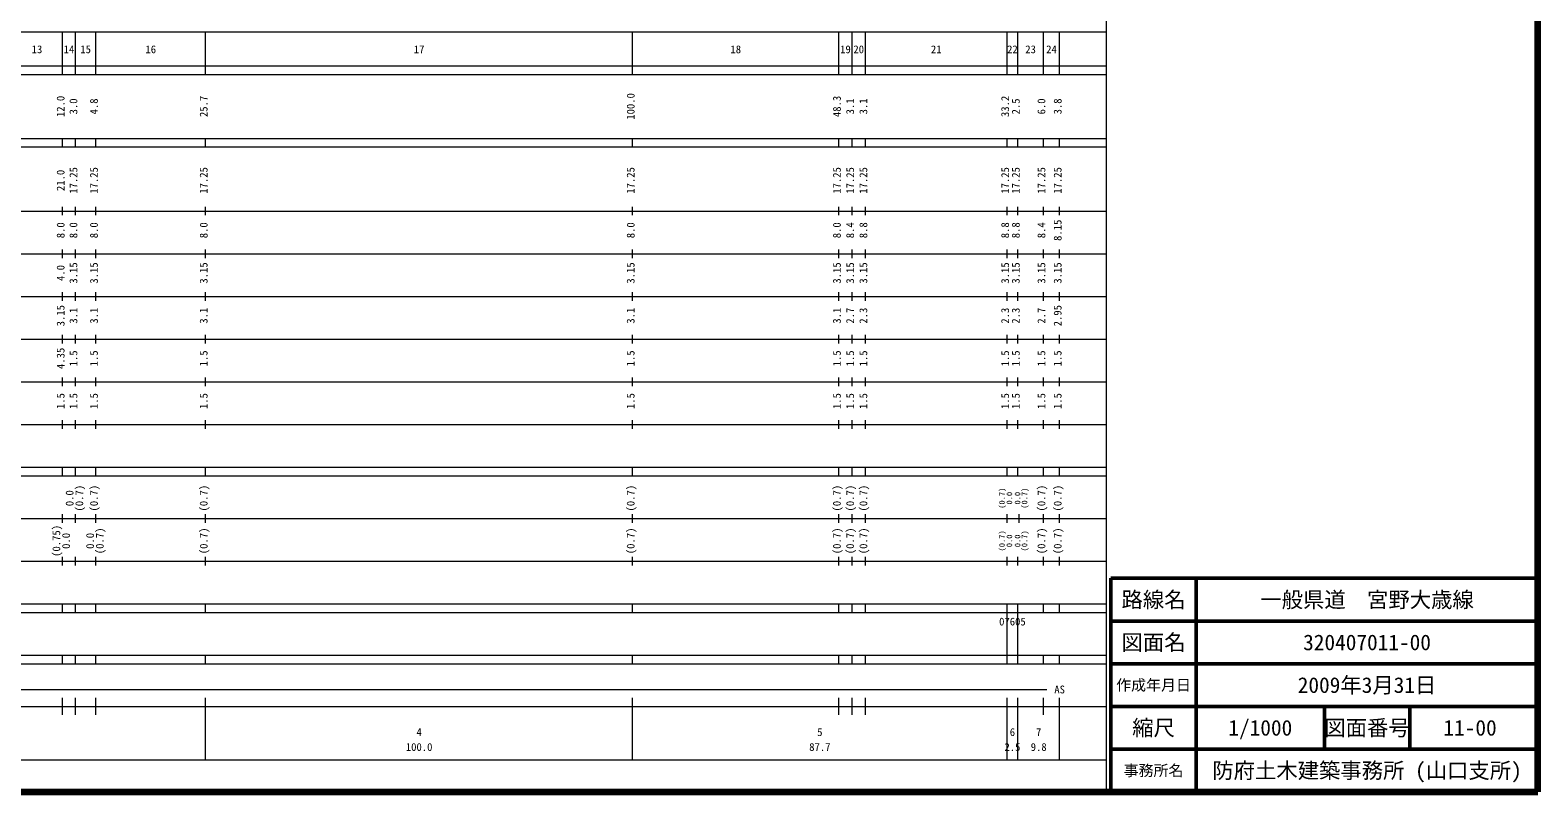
# Model space of a CAD drawing. Units: millimetres on the paper, enlarged 1000 times. Extents: x 40000 to 680000, y 20000 to 380000.
# Drawn here: x 326903 to 680000, y 20000 to 198357 of the extents above; entities that cross this region are included whole.
import ezdxf
from ezdxf.enums import TextEntityAlignment as Align

# ---------------------------------------------------------------- set-up
doc = ezdxf.new("R2010")
doc.units = ezdxf.units.MM
doc.header["$LTSCALE"] = 1000
for name, color, linetype, lineweight in [('M-TTL', 2, 'Continuous', 140), ('M-TTL-BAND', 7, 'Continuous', 13), ('M-TTL-FRAM', 2, 'Continuous', 50), ('M-TTL-LINE', 7, 'Continuous', 50)]:
    doc.layers.add(name, color=color, linetype=linetype, lineweight=lineweight)
doc.layers.add('M-TTL-TXT', color=7, linetype='Continuous')
doc.styles.add('ＭＳ ゴシック', font='')
doc.styles.get('ＭＳ ゴシック').set_extended_font_data('MS Gothic')

msp = doc.modelspace()

# ---------------------------------------------------------------- linework, layer by layer
at = {"layer": 'M-TTL'}
for p, q in [((680000, 20000), (680000, 380000)), ((40000, 20000), (680000, 20000))]:
    msp.add_line(p, q, dxfattribs=at)
at = {"layer": 'M-TTL-BAND'}
for p, q in [((579000, 20000), (579000, 370000)), ((68000, 198000), (579000, 198000)), ((334500, 188000), (334500, 198000)), ((337500, 188000), (337500, 198000)), ((342300, 188000), (342300, 198000)), ((368000, 188000), (368000, 198000)), ((468000, 188000), (468000, 198000)), ((516300, 188000), (516300, 198000)), ((519400, 188000), (519400, 198000)), ((522500, 188000), (522500, 198000)), ((555700, 188000), (555700, 198000)), ((558200, 188000), (558200, 198000)), ((564200, 188000), (564200, 198000)), ((568000, 188000), (568000, 198000)), ((40000, 190000), (579000, 190000)), ((40000, 188000), (579000, 188000)), ((40000, 173000), (579000, 173000)), ((40000, 171000), (579000, 171000)), ((334500, 171000), (334500, 173000)), ((337500, 171000), (337500, 173000)), ((342300, 171000), (342300, 173000)), ((368000, 171000), (368000, 173000)), ((468000, 171000), (468000, 173000)), ((516300, 171000), (516300, 173000)), ((519400, 171000), (519400, 173000)), ((522500, 171000), (522500, 173000)), ((555700, 171000), (555700, 173000)), ((558200, 171000), (558200, 173000)), ((564200, 171000), (564200, 173000)), ((568000, 171000), (568000, 173000)), ((40000, 156000), (579000, 156000)), ((334500, 155000), (334500, 157000)), ((337500, 155000), (337500, 157000)), ((342300, 155000), (342300, 157000)), ((368000, 155000), (368000, 157000)), ((468000, 155000), (468000, 157000)), ((516300, 155000), (516300, 157000)), ((519400, 155000), (519400, 157000)), ((522500, 155000), (522500, 157000)), ((555700, 155000), (555700, 157000)), ((558200, 155000), (558200, 157000)), ((564200, 155000), (564200, 157000)), ((568000, 155000), (568000, 157000)), ((46000, 146000), (579000, 146000)), ((334500, 145000), (334500, 147000)), ((337500, 145000), (337500, 147000)), ((342300, 145000), (342300, 147000)), ((368000, 145000), (368000, 147000)), ((468000, 145000), (468000, 147000)), ((516300, 145000), (516300, 147000)), ((519400, 145000), (519400, 147000)), ((522500, 145000), (522500, 147000)), ((555700, 145000), (555700, 147000)), ((558200, 145000), (558200, 147000)), ((564200, 145000), (564200, 147000)), ((568000, 145000), (568000, 147000)), ((52000, 136000), (579000, 136000)), ((334500, 135000), (334500, 137000)), ((337500, 135000), (337500, 137000)), ((342300, 135000), (342300, 137000)), ((368000, 135000), (368000, 137000)), ((468000, 135000), (468000, 137000)), ((516300, 135000), (516300, 137000)), ((519400, 135000), (519400, 137000)), ((522500, 135000), (522500, 137000)), ((555700, 135000), (555700, 137000)), ((558200, 135000), (558200, 137000)), ((564200, 135000), (564200, 137000)), ((568000, 135000), (568000, 137000)), ((46000, 126000), (579000, 126000)), ((334500, 125000), (334500, 127000)), ((337500, 125000), (337500, 127000)), ((342300, 125000), (342300, 127000)), ((368000, 125000), (368000, 127000)), ((468000, 125000), (468000, 127000)), ((516300, 125000), (516300, 127000)), ((519400, 125000), (519400, 127000)), ((522500, 125000), (522500, 127000)), ((555700, 125000), (555700, 127000)), ((558200, 125000), (558200, 127000)), ((564200, 125000), (564200, 127000)), ((568000, 125000), (568000, 127000)), ((334500, 115000), (334500, 117000)), ((337500, 115000), (337500, 117000)), ((342300, 115000), (342300, 117000)), ((368000, 115000), (368000, 117000)), ((468000, 115000), (468000, 117000)), ((516300, 115000), (516300, 117000)), ((519400, 115000), (519400, 117000)), ((522500, 115000), (522500, 117000)), ((555700, 115000), (555700, 117000)), ((558200, 115000), (558200, 117000)), ((564200, 115000), (564200, 117000)), ((568000, 115000), (568000, 117000)), ((52000, 116000), (579000, 116000)), ((46000, 106000), (579000, 106000)), ((334500, 105000), (334500, 107000)), ((337500, 105000), (337500, 107000)), ((342300, 105000), (342300, 107000)), ((368000, 105000), (368000, 107000)), ((468000, 105000), (468000, 107000)), ((516300, 105000), (516300, 107000)), ((519400, 105000), (519400, 107000)), ((522500, 105000), (522500, 107000)), ((555700, 105000), (555700, 107000)), ((558200, 105000), (558200, 107000)), ((564200, 105000), (564200, 107000)), ((568000, 105000), (568000, 107000)), ((40000, 96000), (579000, 96000)), ((334500, 94000), (334500, 96000)), ((337500, 94000), (337500, 96000)), ((342300, 94000), (342300, 96000)), ((368000, 94000), (368000, 96000)), ((468000, 94000), (468000, 96000)), ((516300, 94000), (516300, 96000)), ((519400, 94000), (519400, 96000)), ((522500, 94000), (522500, 96000)), ((555700, 94000), (555700, 96000)), ((558200, 94000), (558200, 96000)), ((564200, 94000), (564200, 96000)), ((568000, 94000), (568000, 96000)), ((40000, 94000), (579000, 94000)), ((334500, 83000), (334500, 85000)), ((337500, 83000), (337500, 85000)), ((342300, 83000), (342300, 85000)), ((368000, 83000), (368000, 85000)), ((468000, 83000), (468000, 85000)), ((516300, 83000), (516300, 85000)), ((519400, 83000), (519400, 85000)), ((522500, 83000), (522500, 85000)), ((555700, 83000), (555700, 85000)), ((558529, 83000), (558529, 85000)), ((564200, 83000), (564200, 85000)), ((568000, 83000), (568000, 85000)), ((49000, 84000), (579000, 84000)), ((334500, 73000), (334500, 75000)), ((337500, 73000), (337500, 75000)), ((342300, 73000), (342300, 75000)), ((368000, 73000), (368000, 75000)), ((468000, 73000), (468000, 75000)), ((516300, 73000), (516300, 75000)), ((519400, 73000), (519400, 75000)), ((522500, 73000), (522500, 75000)), ((555700, 73000), (555700, 75000)), ((558200, 73000), (558200, 75000)), ((564200, 73000), (564200, 75000)), ((568000, 73000), (568000, 75000)), ((40000, 74000), (579000, 74000)), ((40000, 64000), (579000, 64000)), ((334500, 62000), (334500, 64000)), ((337500, 62000), (337500, 64000)), ((342300, 62000), (342300, 64000)), ((368000, 62000), (368000, 64000)), ((468000, 62000), (468000, 64000)), ((516300, 62000), (516300, 64000)), ((519400, 62000), (519400, 64000)), ((522500, 62000), (522500, 64000)), ((555700, 62000), (555700, 64000)), ((558200, 62000), (558200, 64000)), ((564200, 62000), (564200, 64000)), ((568000, 62000), (568000, 64000)), ((40000, 62000), (579000, 62000)), ((555700, 52000), (555700, 62000)), ((558200, 52000), (558200, 62000)), ((40000, 52000), (579000, 52000)), ((40000, 50000), (579000, 50000)), ((334500, 50000), (334500, 52000)), ((337500, 50000), (337500, 52000)), ((342300, 50000), (342300, 52000)), ((368000, 50000), (368000, 52000)), ((468000, 50000), (468000, 52000)), ((516300, 50000), (516300, 52000)), ((519400, 50000), (519400, 52000)), ((522500, 50000), (522500, 52000)), ((555700, 50000), (555700, 52000)), ((558200, 50000), (558200, 52000)), ((564200, 50000), (564200, 52000)), ((568000, 50000), (568000, 52000)), ((71000, 44000), (565000, 44000)), ((40000, 40000), (579000, 40000)), ((334500, 38000), (334500, 42000)), ((337500, 38000), (337500, 42000)), ((342300, 38000), (342300, 42000)), ((368000, 27500), (368000, 42000)), ((468000, 27500), (468000, 42000)), ((516300, 38000), (516300, 42000)), ((519400, 38000), (519400, 42000)), ((522500, 38000), (522500, 42000)), ((555700, 27500), (555700, 42000)), ((558200, 27500), (558200, 42000)), ((564200, 38000), (564200, 42000)), ((568000, 27500), (568000, 42000)), ((68000, 27500), (579000, 27500))]:
    msp.add_line(p, q, dxfattribs=at)
at = {"layer": 'M-TTL-FRAM'}
for p, q in [((680000, 70000), (580000, 70000)), ((580000, 70000), (580000, 20000))]:
    msp.add_line(p, q, dxfattribs=at)
at = {"layer": 'M-TTL-LINE'}
for p, q in [((600000, 70000), (600000, 20000)), ((680000, 60000), (580000, 60000)), ((680000, 50000), (580000, 50000)), ((680000, 40000), (580000, 40000)), ((630000, 40000), (630000, 30000)), ((650000, 40000), (650000, 30000)), ((680000, 30000), (580000, 30000))]:
    msp.add_line(p, q, dxfattribs=at)

# ---------------------------------------------------------------- texts
at = {"layer": 'M-TTL-BAND', "style": 'ＭＳ ゴシック'}
for s, p in [('13', (328500, 192405)), ('14', (336000, 192405)), ('15', (339900, 192405)), ('16', (355150, 192405)), ('17', (418000, 192405)), ('18', (492150, 192405)), ('19', (517850, 192405)), ('20', (520950, 192405)), ('21', (539100, 192405)), ('22', (556950, 192405)), ('23', (561200, 192405)), ('24', (566100, 192405)), ('07605', (556950, 58405)), ('AS', (568000, 42500)), ('4', (418000, 32523)), ('5', (511850, 32523)), ('6', (556950, 32523)), ('7', (563100, 32523)), ('100.0', (418000, 29033)), ('87.7', (511850, 29033)), ('2.5', (556950, 29033)), ('9.8', (563100, 29033))]:
    msp.add_text(s, height=1833, dxfattribs=at).set_placement(p, align=Align.BOTTOM_CENTER)
for s, p in [('12.0', (335500, 180500)), ('3.0', (338500, 180500)), ('4.8', (343300, 180500)), ('25.7', (369000, 180500)), ('100.0', (469000, 180500)), ('48.3', (517300, 180500)), ('3.1', (520400, 180500)), ('3.1', (523500, 180500)), ('33.2', (556700, 180500)), ('2.5', (559200, 180500)), ('6.0', (565200, 180500)), ('3.8', (569000, 180500)), ('17.25', (338500, 163174)), ('17.25', (343300, 163174)), ('17.25', (369000, 163174)), ('17.25', (469000, 163174)), ('17.25', (517300, 163174)), ('17.25', (520400, 163174)), ('17.25', (523500, 163174)), ('17.25', (556700, 163174)), ('17.25', (559200, 163174)), ('17.25', (565200, 163174)), ('17.25', (569000, 163174)), ('21.0', (335500, 163174)), ('8.0', (335500, 151500)), ('8.0', (338500, 151500)), ('8.0', (343300, 151500)), ('8.0', (369000, 151500)), ('8.0', (469000, 151500)), ('8.0', (517300, 151500)), ('8.4', (520400, 151500)), ('8.8', (523500, 151500)), ('8.8', (556700, 151500)), ('8.8', (559200, 151500)), ('8.4', (565200, 151500)), ('8.15', (569000, 151500)), ('4.0', (335500, 141500)), ('3.15', (338500, 141500)), ('3.15', (343300, 141500)), ('3.15', (369000, 141500)), ('3.15', (469000, 141500)), ('3.15', (517300, 141500)), ('3.15', (520400, 141500)), ('3.15', (523500, 141500)), ('3.15', (556700, 141500)), ('3.15', (559200, 141500)), ('3.15', (565200, 141500)), ('3.15', (569000, 141500)), ('3.15', (335500, 131500)), ('3.1', (338500, 131500)), ('3.1', (343300, 131500)), ('3.1', (369000, 131500)), ('3.1', (469000, 131500)), ('3.1', (517300, 131500)), ('2.7', (520400, 131500)), ('2.3', (523500, 131500)), ('2.3', (556700, 131500)), ('2.3', (559200, 131500)), ('2.7', (565200, 131500)), ('2.95', (569000, 131500)), ('4.35', (335500, 121500)), ('1.5', (338500, 121500)), ('1.5', (343300, 121500)), ('1.5', (369000, 121500)), ('1.5', (469000, 121500)), ('1.5', (517300, 121500)), ('1.5', (520400, 121500)), ('1.5', (523500, 121500)), ('1.5', (556700, 121500)), ('1.5', (559200, 121500)), ('1.5', (565200, 121500)), ('1.5', (569000, 121500)), ('1.5', (335500, 111500)), ('1.5', (338500, 111500)), ('1.5', (343300, 111500)), ('1.5', (369000, 111500)), ('1.5', (469000, 111500)), ('1.5', (517300, 111500)), ('1.5', (520400, 111500)), ('1.5', (523500, 111500)), ('1.5', (556700, 111500)), ('1.5', (559200, 111500)), ('1.5', (565200, 111500)), ('1.5', (569000, 111500)), ('0.0', (337598, 88764)), ('(0.7)', (339870, 88764)), ('(0.7)', (343300, 88764)), ('(0.7)', (369000, 88764)), ('(0.7)', (469000, 88764)), ('(0.7)', (517300, 88764)), ('(0.7)', (520400, 88764)), ('(0.7)', (523500, 88764)), ('(0.7)', (565200, 88764)), ('(0.7)', (569000, 88764)), ('(0.75)', (334500, 78764)), ('(0.7)', (344670, 78764)), ('(0.7)', (369000, 78764)), ('(0.7)', (469000, 78764)), ('(0.7)', (517300, 78764)), ('(0.7)', (520400, 78764)), ('(0.7)', (523500, 78764)), ('(0.7)', (565200, 78764)), ('(0.7)', (569000, 78764)), ('0.0', (336776, 78764)), ('0.0', (342398, 78764))]:
    msp.add_text(s, height=1833, rotation=90, dxfattribs=at).set_placement(p, align=Align.BOTTOM_CENTER)
at = {"layer": 'M-TTL-BAND', "style": 'ＭＳ ゴシック', "width": 1.1}
for s, p in [('(0.7)', (555543, 88764)), ('0.0', (557279, 88764)), ('0.0', (559192, 88764)), ('(0.7)', (560826, 88764)), ('(0.7)', (555543, 78764)), ('0.0', (557279, 78764)), ('0.0', (559192, 78764)), ('(0.7)', (560826, 78764))]:
    msp.add_text(s, height=1320, rotation=90, dxfattribs=at).set_placement(p, align=Align.BOTTOM_CENTER)
at = {"layer": 'M-TTL-TXT', "style": 'ＭＳ ゴシック'}
for s, height, p in [('路線名', 3666, (590000, 65000)), ('一般県道\u3000宮野大歳線', 3666, (640000, 65000)), ('図面名', 3666, (590000, 55000)), ('320407011-00', 3666, (640000, 55000)), ('作成年月日', 2566, (590000, 45000)), ('2009年3月31日', 3666, (640000, 45000)), ('縮尺', 3666, (590000, 35000)), ('1/1000', 3666, (615000, 35000)), ('図面番号', 3666, (640000, 35000)), ('11-00', 3666, (664125, 35000)), ('事務所名', 2566, (590000, 25000)), ('防府土木建築事務所 (山口支所)', 3666, (640000, 25000))]:
    msp.add_text(s, height=height, dxfattribs=at).set_placement(p, align=Align.MIDDLE_CENTER)

doc.saveas('drawing.dxf')
